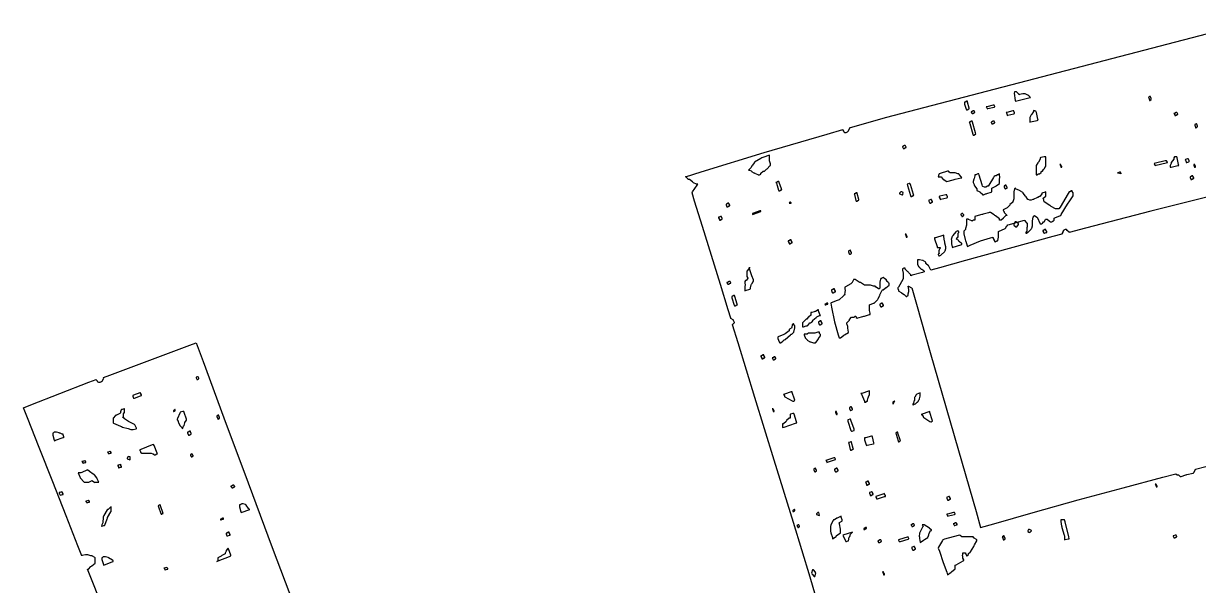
# Model space of a CAD drawing. Extents: x 54 to 303, y 49 to 296.
# Drawn here: x 54.36 to 98.32, y 266.26 to 287.29 of the extents above; entities that cross this region are included whole.
import ezdxf

# ---------------------------------------------------------------- set-up
doc = ezdxf.new("R2010")
doc.units = 0
doc.header["$MEASUREMENT"] = 0

msp = doc.modelspace()

# ---------------------------------------------------------------- linework, layer by layer
at = {"color": 7}
for points in [[(83.9971, 265.888), (83.789, 266.571), (83.1631, 268.611), (82.4438, 270.951), (81.7245, 273.291), (81.099, 275.334), (80.8923, 276.013), (80.8923, 276.023), (80.917, 276.049), (80.9265, 276.049), (80.9265, 276.058), (80.953, 276.085), (80.9625, 276.085), (80.9625, 276.102), (80.935, 276.146), (80.9265, 276.155), (80.9265, 276.189), (80.917, 276.199), (80.8302, 276.253), (80.8221, 276.261), (80.7268, 276.576), (80.4362, 277.52), (80.0985, 278.606), (79.7595, 279.694), (79.4703, 280.638), (79.375, 280.952), (79.3916, 280.988), (79.5595, 281.236), (79.5874, 281.27), (79.5433, 281.27), (79.4272, 281.324), (79.411, 281.34), (79.393, 281.358), (79.273, 281.446), (79.2346, 281.446), (79.2247, 281.456), (79.1365, 281.544), (79.1284, 281.553), (79.7183, 281.739), (82.073, 282.461), (84.4282, 283.15), (85.0194, 283.317), (85.0194, 283.299), (85.0456, 283.254), (85.0554, 283.245), (85.0554, 283.236), (85.0896, 283.21), (85.0896, 283.21), (85.1256, 283.21), (85.1422, 283.21), (85.1863, 283.236), (85.1958, 283.245), (85.2124, 283.254), (85.2745, 283.37), (85.266, 283.387), (86.6151, 283.767), (100.101, 287.285)], [(98.9803, 280.873), (96.5369, 280.26), (94.0939, 279.63), (93.4861, 279.47), (93.4766, 279.48), (93.424, 279.532), (93.4159, 279.54), (93.406, 279.54), (93.3799, 279.576), (93.3799, 279.576), (93.3457, 279.576), (93.3277, 279.576), (93.2822, 279.55), (93.2737, 279.54), (93.2642, 279.54), (93.2395, 279.506), (93.2395, 279.506), (93.2395, 279.48), (93.2035, 279.421), (93.2035, 279.4), (92.8716, 279.312), (91.8767, 279.042), (90.7383, 278.73), (89.607, 278.419), (88.6273, 278.149), (88.3006, 278.059), (88.3006, 278.059), (88.2385, 278.183), (88.2304, 278.201), (88.2206, 278.219), (88.1242, 278.311), (88.1242, 278.342), (88.1144, 278.351), (88.0262, 278.404), (88.0181, 278.412), (88.0001, 278.422), (87.8801, 278.448), (87.8417, 278.448), (87.8057, 278.448), (87.8057, 278.413), (87.8057, 278.334), (87.8057, 278.306), (87.8057, 278.271), (87.8597, 278.175), (87.8777, 278.165), (87.8858, 278.157), (87.938, 278.105), (87.9479, 278.095), (87.974, 278.095), (88.0442, 278.043), (88.054, 278.025), (88.054, 277.989), (88.0001, 277.972), (87.6032, 277.866), (87.5591, 277.848), (87.5591, 277.884), (87.4709, 277.972), (87.4529, 277.989), (87.4353, 278.007), (87.3485, 278.099), (87.3485, 278.129), (87.3125, 278.129), (87.2945, 278.129), (87.2504, 278.105), (87.2423, 278.095), (87.2423, 278.051), (87.267, 277.946), (87.2765, 277.919), (87.2765, 277.875), (87.2765, 277.775), (87.2765, 277.742), (87.2589, 277.708), (87.092, 277.425), (87.0659, 277.39), (87.0659, 277.373), (87.0906, 277.329), (87.1001, 277.319), (87.1001, 277.283), (87.1086, 277.275), (87.1968, 277.223), (87.2063, 277.213), (87.2148, 277.205), (87.303, 277.152), (87.3125, 277.143), (87.3206, 277.134), (87.3732, 277.081), (87.3827, 277.071), (87.3993, 277.071), (87.4529, 277.125), (87.4529, 277.143), (87.4529, 277.177), (87.4614, 277.177), (87.4889, 277.257), (87.4889, 277.283), (87.4889, 277.327), (87.4614, 277.452), (87.4529, 277.46), (87.4709, 277.452), (87.5852, 277.399), (87.5951, 277.39), (87.7658, 276.787), (88.284, 274.978), (88.882, 272.91), (89.4789, 270.841), (89.9982, 269.032), (90.1707, 268.428), (90.6611, 268.57), (92.1343, 268.992), (93.8209, 269.462), (95.5075, 269.918), (96.9807, 270.31), (97.4729, 270.44), (97.4729, 270.432), (97.5251, 270.404), (97.5431, 270.404), (97.5692, 270.404), (97.6394, 270.343), (97.6492, 270.334), (97.6753, 270.343), (97.8422, 270.396), (97.8599, 270.404), (97.8863, 270.414), (98.1149, 270.466), (98.1424, 270.474), (98.1509, 270.492), (98.2031, 270.599), (98.2126, 270.617), (98.5919, 270.714)], [(57.6612, 264.601), (56.986, 266.309), (56.7612, 266.876), (56.7958, 266.876), (56.8854, 266.966), (56.9034, 266.983), (56.92, 267.001), (57.0438, 267.093), (57.0438, 267.123), (57.0438, 267.123), (57.0438, 267.203), (57.0438, 267.229), (57.0438, 267.265), (57.0438, 267.299), (57.0343, 267.309), (56.9461, 267.361), (56.9376, 267.37), (56.884, 267.37), (56.7655, 267.406), (56.727, 267.406), (56.6829, 267.406), (56.5506, 267.379), (56.5506, 267.37), (56.4018, 267.743), (55.9608, 268.861), (55.4563, 270.14), (54.9522, 271.42), (54.5112, 272.537), (54.3638, 272.91), (54.6365, 273.015), (55.7209, 273.439), (56.8053, 273.862), (57.0798, 273.968), (57.0798, 273.95), (57.114, 273.91), (57.114, 273.896), (57.114, 273.888), (57.168, 273.862), (57.186, 273.862), (57.2202, 273.862), (57.2368, 273.862), (57.2766, 273.896), (57.2904, 273.896), (57.3084, 273.906), (57.3705, 274.022), (57.3624, 274.038), (57.5924, 274.128), (58.2884, 274.391), (59.0903, 274.691), (59.8911, 274.992), (60.5868, 275.255), (60.8182, 275.343), (61.0789, 274.639), (61.8613, 272.526), (62.7627, 270.105), (63.6707, 267.684), (64.4673, 265.57)]]:
    msp.add_lwpolyline(points, dxfattribs=at)
for points in [[(91.4756, 284.375), (91.5278, 284.393), (91.9773, 284.507), (92.039, 284.515), (92.0295, 284.515), (92.0048, 284.543), (92.0048, 284.551), (91.9949, 284.551), (91.9688, 284.577), (91.9688, 284.585), (91.9593, 284.595), (91.8337, 284.656), (91.7924, 284.656), (91.7483, 284.656), (91.6245, 284.631), (91.616, 284.621), (91.6065, 284.631), (91.5183, 284.719), (91.5099, 284.728), (91.4756, 284.728), (91.4396, 284.728), (91.4301, 284.684), (91.4658, 284.401), (91.4756, 284.375)], [(96.4847, 284.409), (96.5013, 284.409), (96.5454, 284.437), (96.5549, 284.445), (96.5549, 284.473), (96.5288, 284.543), (96.5207, 284.551), (96.5027, 284.551), (96.4572, 284.525), (96.4487, 284.515), (96.4572, 284.507), (96.4847, 284.434), (96.4847, 284.409)], [(89.6415, 284.056), (89.6676, 284.056), (89.7255, 284.092), (89.746, 284.092), (89.7364, 284.12), (89.6842, 284.348), (89.6758, 284.375), (89.6482, 284.375), (89.589, 284.339), (89.5696, 284.339), (89.5696, 284.269), (89.6317, 284.084), (89.6415, 284.056)], [(89.8521, 283.916), (89.8783, 283.916), (89.9375, 283.95), (89.9583, 283.95), (89.9583, 283.968), (89.9308, 284.014), (89.9223, 284.022), (89.8962, 284.022), (89.837, 283.986), (89.8179, 283.986), (89.8179, 283.97), (89.8426, 283.925), (89.8521, 283.916)], [(90.4173, 284.092), (90.4434, 284.102), (90.672, 284.154), (90.6999, 284.163), (90.6999, 284.181), (90.672, 284.225), (90.6639, 284.233), (90.6364, 284.225), (90.4074, 284.172), (90.3813, 284.163), (90.3898, 284.154), (90.4173, 284.109), (90.4173, 284.092)], [(91.1571, 283.846), (91.1835, 283.855), (91.4121, 283.907), (91.4396, 283.916), (91.4396, 283.943), (91.4054, 284.003), (91.4054, 284.022), (91.3776, 284.014), (91.149, 283.96), (91.1229, 283.95), (91.131, 283.942), (91.1571, 283.87), (91.1571, 283.846)], [(92.1452, 284.022), (92.1452, 283.988), (92.0831, 283.898), (92.075, 283.88), (92.057, 283.863), (92.0048, 283.771), (92.0048, 283.74), (92.0048, 283.705), (92.0048, 283.625), (92.0048, 283.597), (92.039, 283.607), (92.286, 283.661), (92.3216, 283.669), (92.3121, 283.705), (92.2595, 283.952), (92.2514, 283.986), (92.2334, 284.004), (92.1537, 284.032), (92.1452, 284.022)], [(89.8881, 283.104), (89.9142, 283.104), (89.9735, 283.14), (89.9943, 283.14), (89.9763, 283.194), (89.8687, 283.589), (89.8521, 283.633), (89.8246, 283.633), (89.7654, 283.597), (89.746, 283.597), (89.764, 283.545), (89.8783, 283.148), (89.8881, 283.104)], [(90.5937, 283.527), (90.6198, 283.527), (90.6791, 283.563), (90.6999, 283.563), (90.6999, 283.581), (90.672, 283.625), (90.6639, 283.633), (90.6364, 283.633), (90.5771, 283.597), (90.5577, 283.597), (90.5577, 283.581), (90.5838, 283.537), (90.5937, 283.527)], [(97.4369, 283.846), (97.463, 283.846), (97.5222, 283.88), (97.5431, 283.88), (97.5431, 283.898), (97.5155, 283.942), (97.5071, 283.95), (97.481, 283.95), (97.4217, 283.916), (97.4026, 283.916), (97.4108, 283.907), (97.4369, 283.862), (97.4369, 283.846)], [(98.2126, 283.387), (98.2306, 283.387), (98.2747, 283.413), (98.2846, 283.421), (98.2846, 283.449), (98.2567, 283.519), (98.2486, 283.527), (98.2306, 283.527), (98.1865, 283.502), (98.1784, 283.493), (98.1865, 283.484), (98.2126, 283.411), (98.2126, 283.387)], [(87.2765, 282.611), (87.303, 282.611), (87.3622, 282.645), (87.3827, 282.645), (87.3827, 282.663), (87.3566, 282.707), (87.3485, 282.715), (87.3206, 282.715), (87.2613, 282.681), (87.2423, 282.681), (87.2423, 282.665), (87.267, 282.621), (87.2765, 282.611)], [(81.5979, 281.763), (81.5979, 281.747), (81.686, 281.703), (81.704, 281.693), (81.7122, 281.685), (81.8349, 281.632), (81.8444, 281.623), (81.8804, 281.623), (81.8967, 281.623), (81.9408, 281.649), (81.9506, 281.657), (81.9506, 281.685), (82.0289, 281.763), (82.0568, 281.763), (82.0829, 281.763), (82.1517, 281.825), (82.1612, 281.833), (82.1792, 281.843), (82.2854, 281.959), (82.3034, 281.976), (82.3034, 282.029), (82.2674, 282.148), (82.2674, 282.186), (82.2674, 282.23), (82.2674, 282.363), (82.2674, 282.363), (82.2674, 282.363), (82.0194, 282.276), (81.9848, 282.258), (81.9492, 282.24), (81.7122, 282.099), (81.704, 282.082), (81.6942, 282.073), (81.6405, 281.985), (81.6321, 281.976), (81.6225, 281.967), (81.5703, 281.879), (81.5619, 281.869), (81.5523, 281.861), (81.4998, 281.809), (81.4917, 281.799), (81.5178, 281.799), (81.588, 281.773), (81.5979, 281.763)], [(92.3918, 282.258), (92.3918, 282.214), (92.3301, 282.099), (92.3216, 282.082), (92.3121, 282.073), (92.2514, 281.976), (92.2514, 281.976), (92.2514, 281.976), (92.2514, 281.843), (92.2514, 281.799), (92.2514, 281.755), (92.2514, 281.656), (92.2514, 281.623), (92.2775, 281.623), (92.3368, 281.657), (92.3576, 281.657), (92.3742, 281.657), (92.4278, 281.711), (92.4278, 281.729), (92.4278, 281.729), (92.4539, 281.763), (92.4638, 281.763), (92.48, 281.763), (92.5241, 281.825), (92.534, 281.833), (92.5421, 281.843), (92.5946, 281.932), (92.6042, 281.94), (92.6042, 281.984), (92.6042, 282.083), (92.6042, 282.116), (92.6042, 282.16), (92.6042, 282.259), (92.6042, 282.292), (92.5505, 282.292), (92.4183, 282.268), (92.3918, 282.258)], [(97.4369, 282.292), (97.4273, 282.292), (97.4026, 282.258), (97.4026, 282.258), (97.4026, 282.206), (97.2965, 282.086), (97.2965, 282.046), (97.2965, 282.046), (97.2605, 281.967), (97.2605, 281.94), (97.2605, 281.905), (97.2951, 281.915), (97.5431, 281.967), (97.579, 281.976), (97.5692, 282.011), (97.5155, 282.258), (97.5071, 282.292), (97.499, 282.302), (97.4453, 282.302), (97.4369, 282.292)], [(97.8599, 282.082), (97.8863, 282.082), (97.9565, 282.108), (97.966, 282.116), (97.966, 282.144), (97.9399, 282.214), (97.9318, 282.222), (97.904, 282.222), (97.8337, 282.196), (97.8256, 282.186), (97.8337, 282.178), (97.8599, 282.107), (97.8599, 282.082)], [(88.5832, 281.553), (88.5832, 281.553), (88.6615, 281.553), (88.6876, 281.553), (88.6876, 281.553), (88.7663, 281.446), (88.7938, 281.446), (88.8104, 281.438), (88.9, 281.376), (88.9, 281.376), (88.9, 281.376), (89.1466, 281.438), (89.1826, 281.446), (89.2168, 281.456), (89.4472, 281.509), (89.4652, 281.517), (89.4553, 281.535), (89.3671, 281.641), (89.359, 281.657), (89.3149, 281.657), (89.2157, 281.693), (89.1826, 281.693), (89.1466, 281.693), (89.0669, 281.693), (89.0404, 281.693), (89.0309, 281.693), (89.0062, 281.721), (89.0062, 281.729), (88.9963, 281.729), (88.9702, 281.755), (88.9702, 281.763), (88.9346, 281.755), (88.652, 281.667), (88.6174, 281.657), (88.6079, 281.641), (88.5832, 281.553), (88.5832, 281.553)], [(93.1693, 281.905), (93.2035, 281.905), (93.2035, 281.932), (93.1693, 281.991), (93.1693, 282.01), (93.1333, 282.01), (93.1415, 282.002), (93.1693, 281.93), (93.1693, 281.905)], [(96.6971, 281.976), (96.7412, 281.985), (97.1102, 282.073), (97.1543, 282.082), (97.1543, 282.099), (97.1282, 282.144), (97.1201, 282.152), (97.076, 282.144), (96.7052, 282.055), (96.6611, 282.046), (96.6611, 282.046), (96.6872, 281.985), (96.6971, 281.976)], [(98.1784, 281.905), (98.2126, 281.905), (98.2126, 281.932), (98.1865, 282.002), (98.1784, 282.01), (98.1424, 282.01), (98.1424, 281.984), (98.1685, 281.915), (98.1784, 281.905)], [(82.6202, 281.023), (82.6463, 281.023), (82.7056, 281.058), (82.7264, 281.058), (82.7169, 281.094), (82.6287, 281.342), (82.6202, 281.376), (82.5927, 281.376), (82.5334, 281.34), (82.514, 281.34), (82.532, 281.306), (82.6107, 281.05), (82.6202, 281.023)], [(90.0285, 281.058), (90.0285, 281.041), (90.1167, 280.997), (90.1347, 280.988), (90.1513, 280.979), (90.2409, 280.906), (90.2409, 280.881), (90.2751, 280.881), (90.3538, 280.917), (90.3813, 280.917), (90.3979, 280.927), (90.5662, 280.979), (90.5937, 280.988), (90.5937, 280.988), (90.5937, 281.094), (90.5937, 281.128), (90.5937, 281.128), (90.7161, 281.191), (90.7341, 281.2), (90.7507, 281.209), (90.8763, 281.304), (90.8763, 281.304), (90.8763, 281.304), (90.8763, 281.437), (90.8763, 281.481), (90.8844, 281.509), (90.8773, 281.657), (90.8763, 281.657), (90.8763, 281.657), (90.8223, 281.623), (90.8043, 281.623), (90.8043, 281.623), (90.7507, 281.587), (90.7341, 281.587), (90.7161, 281.587), (90.672, 281.562), (90.6639, 281.553), (90.6459, 281.518), (90.478, 281.236), (90.4515, 281.2), (90.4254, 281.2), (90.3661, 281.164), (90.3471, 281.164), (90.3192, 281.164), (90.249, 281.191), (90.2409, 281.2), (90.231, 281.244), (90.1167, 281.613), (90.0987, 281.657), (90.0631, 281.657), (89.9844, 281.623), (89.9583, 281.623), (89.9583, 281.588), (89.9308, 281.491), (89.9223, 281.481), (89.9128, 281.464), (89.8881, 281.376), (89.8881, 281.376), (89.8881, 281.342), (89.9223, 281.262), (89.9223, 281.234), (89.9403, 281.208), (90.0285, 281.097), (90.0285, 281.058)], [(95.4264, 281.657), (95.4264, 281.675), (95.3989, 281.721), (95.3904, 281.729), (95.3643, 281.729), (95.305, 281.693), (95.286, 281.693), (95.3202, 281.693), (95.4084, 281.667), (95.4264, 281.657)], [(98.0362, 281.446), (98.0627, 281.446), (98.122, 281.481), (98.1424, 281.481), (98.1424, 281.509), (98.1082, 281.568), (98.1082, 281.587), (98.0803, 281.587), (98.0211, 281.553), (98.002, 281.553), (98.002, 281.526), (98.0267, 281.456), (98.0362, 281.446)], [(85.5126, 280.635), (85.5391, 280.635), (85.5984, 280.671), (85.6188, 280.671), (85.6093, 280.697), (85.5567, 280.925), (85.5486, 280.952), (85.5211, 280.952), (85.4618, 280.917), (85.4424, 280.917), (85.4509, 280.891), (85.5031, 280.662), (85.5126, 280.635)], [(87.2063, 280.988), (87.1883, 280.988), (87.1361, 280.935), (87.1361, 280.917), (87.1361, 280.909), (87.2324, 280.873), (87.2423, 280.881), (87.2561, 280.89), (87.2765, 280.961), (87.2172, 280.993), (87.2063, 280.988)], [(87.5591, 280.811), (87.5852, 280.811), (87.6445, 280.847), (87.6653, 280.847), (87.6558, 280.891), (87.5411, 281.26), (87.5249, 281.304), (87.497, 281.304), (87.4377, 281.27), (87.4187, 281.27), (87.4353, 281.226), (87.5496, 280.855), (87.5591, 280.811)], [(88.6534, 280.705), (88.6795, 280.715), (88.9081, 280.767), (88.936, 280.775), (88.936, 280.803), (88.9, 280.862), (88.9, 280.881), (88.8725, 280.873), (88.6435, 280.821), (88.6174, 280.811), (88.6174, 280.785), (88.6534, 280.726), (88.6534, 280.705)], [(90.6279, 279.294), (90.6279, 279.268), (90.6639, 279.208), (90.6639, 279.188), (90.6639, 279.188), (90.6999, 279.135), (90.6999, 279.117), (90.7161, 279.117), (90.7602, 279.145), (90.7701, 279.153), (90.8043, 279.153), (90.8128, 279.163), (90.8403, 279.289), (90.8403, 279.33), (90.8403, 279.374), (90.8403, 279.473), (90.8403, 279.506), (90.8664, 279.516), (91.0594, 279.604), (91.0869, 279.612), (91.0953, 279.622), (91.1475, 279.709), (91.1571, 279.717), (91.1655, 279.717), (91.1931, 279.753), (91.1931, 279.753), (91.2537, 279.771), (91.7663, 279.913), (91.8284, 279.929), (91.8284, 279.903), (91.8891, 279.833), (91.8986, 279.823), (91.9067, 279.815), (91.9067, 279.665), (91.8986, 279.647), (91.8986, 279.647), (91.8986, 279.542), (91.8986, 279.506), (91.8891, 279.506), (91.8626, 279.47), (91.8626, 279.47), (91.8626, 279.436), (91.8806, 279.436), (91.9247, 279.462), (91.9346, 279.47), (91.9427, 279.48), (92.057, 279.594), (92.075, 279.612), (92.0831, 279.622), (92.111, 279.717), (92.111, 279.717), (92.111, 279.717), (92.111, 279.824), (92.111, 279.859), (92.111, 279.903), (92.1357, 280.035), (92.1452, 280.035), (92.1452, 280.07), (92.1452, 280.079), (92.1812, 280.106), (92.1812, 280.106), (92.1893, 280.097), (92.2775, 280.045), (92.2874, 280.035), (92.2955, 280.009), (92.3823, 279.815), (92.3918, 279.789), (92.4278, 279.789), (92.4444, 279.789), (92.4885, 279.815), (92.498, 279.823), (92.498, 279.833), (92.5241, 279.859), (92.534, 279.859), (92.5421, 279.868), (92.5946, 279.957), (92.6042, 279.965), (92.6401, 279.965), (92.6744, 279.965), (92.6744, 279.947), (92.735, 279.903), (92.7446, 279.893), (92.7806, 279.859), (92.8165, 279.859), (92.8328, 279.859), (92.8769, 279.885), (92.8867, 279.893), (92.8867, 279.903), (92.921, 279.929), (92.921, 279.929), (92.921, 279.929), (92.921, 279.965), (92.921, 279.965), (92.921, 279.999), (92.9474, 280.009), (93.1513, 280.097), (93.1693, 280.106), (93.1855, 280.142), (93.424, 280.52), (93.4501, 280.565), (93.4766, 280.609), (93.6265, 280.84), (93.6265, 280.917), (93.6265, 280.945), (93.5923, 281.004), (93.5923, 281.023), (93.5648, 281.023), (93.5055, 280.988), (93.4861, 280.988), (93.4501, 280.927), (93.1415, 280.414), (93.0974, 280.352), (93.0631, 280.352), (93.0271, 280.352), (92.9651, 280.352), (92.8067, 280.442), (92.7806, 280.458), (92.753, 280.476), (92.5421, 280.618), (92.534, 280.635), (92.534, 280.671), (92.534, 280.688), (92.5064, 280.732), (92.498, 280.741), (92.5146, 280.75), (92.6042, 280.823), (92.6042, 280.847), (92.6042, 280.883), (92.6042, 280.961), (92.6042, 280.988), (92.5862, 280.979), (92.4638, 280.934), (92.4638, 280.917), (92.4539, 280.909), (92.4003, 280.821), (92.3918, 280.811), (92.3657, 280.811), (92.3064, 280.775), (92.2874, 280.775), (92.2775, 280.767), (92.1537, 280.715), (92.1452, 280.705), (92.1177, 280.705), (92.0584, 280.671), (92.039, 280.671), (92.0129, 280.671), (91.9427, 280.697), (91.9346, 280.705), (91.9346, 280.705), (91.8711, 280.803), (91.8626, 280.811), (91.8531, 280.829), (91.7663, 280.935), (91.7582, 280.952), (91.7483, 280.961), (91.6601, 281.015), (91.652, 281.023), (91.6245, 281.041), (91.4756, 281.094), (91.4756, 281.094), (91.4756, 281.128), (91.4658, 281.128), (91.4396, 281.094), (91.4396, 281.094), (91.4396, 281.094), (91.4054, 280.988), (91.4054, 280.952), (91.4054, 280.907), (91.4054, 280.808), (91.4054, 280.775), (91.4054, 280.731), (91.3776, 280.617), (91.3694, 280.599), (91.3599, 280.583), (91.2633, 280.516), (91.2633, 280.494), (91.2633, 280.494), (91.1751, 280.398), (91.1571, 280.388), (91.1394, 280.38), (91.0167, 280.318), (91.0167, 280.318), (91.0167, 280.3), (91.0428, 280.256), (91.0526, 280.246), (91.0526, 280.212), (91.0608, 280.203), (91.1475, 280.115), (91.1571, 280.106), (91.1229, 280.106), (91.113, 280.097), (91.0248, 280.009), (91.0167, 279.999), (91.0071, 279.991), (90.9341, 279.929), (90.9105, 279.929), (90.8763, 279.929), (90.8763, 279.973), (90.726, 280.089), (90.6999, 280.106), (90.672, 280.124), (90.533, 280.212), (90.4875, 280.212), (90.46, 280.203), (90.267, 280.151), (90.2409, 280.142), (90.2134, 280.133), (89.9844, 280.079), (89.9583, 280.07), (89.9583, 280.07), (89.9583, 279.965), (89.9583, 279.929), (89.9223, 279.929), (89.9047, 279.929), (89.8606, 279.903), (89.8521, 279.893), (89.8342, 279.903), (89.7199, 279.957), (89.7117, 279.965), (89.6758, 279.965), (89.6415, 279.965), (89.6415, 279.921), (89.6415, 279.822), (89.6415, 279.789), (89.6415, 279.736), (89.6056, 279.616), (89.6056, 279.576), (89.596, 279.568), (89.5435, 279.516), (89.5354, 279.506), (89.5354, 279.418), (89.5876, 279.198), (89.6056, 279.153), (89.6137, 279.137), (89.6662, 278.969), (89.6758, 278.941), (89.7724, 278.995), (90.1651, 279.158), (90.5397, 279.268), (90.6279, 279.294)], [(91.0869, 281.094), (91.1035, 281.094), (91.1475, 281.12), (91.1571, 281.128), (91.1571, 281.156), (91.1229, 281.215), (91.1229, 281.234), (91.1049, 281.234), (91.0608, 281.209), (91.0526, 281.2), (91.0526, 281.173), (91.0773, 281.112), (91.0869, 281.094)], [(80.6799, 280.422), (80.706, 280.422), (80.7653, 280.458), (80.7861, 280.458), (80.7861, 280.486), (80.7501, 280.545), (80.7501, 280.565), (80.724, 280.565), (80.6648, 280.529), (80.6457, 280.529), (80.6457, 280.502), (80.6704, 280.432), (80.6799, 280.422)], [(83.0792, 280.565), (83.0792, 280.574), (83.0432, 280.599), (83.0432, 280.599), (83.0337, 280.599), (83.009, 280.565), (83.009, 280.565), (83.0118, 280.557), (83.0792, 280.563), (83.0792, 280.565)], [(88.2646, 280.565), (88.2908, 280.565), (88.35, 280.599), (88.3708, 280.599), (88.3708, 280.627), (88.3348, 280.686), (88.3348, 280.705), (88.3087, 280.705), (88.2495, 280.671), (88.2304, 280.671), (88.2304, 280.644), (88.2551, 280.583), (88.2646, 280.565)], [(80.3973, 279.929), (80.4238, 279.929), (80.4831, 279.965), (80.5035, 279.965), (80.5035, 279.991), (80.4693, 280.051), (80.4693, 280.07), (80.4414, 280.07), (80.3822, 280.035), (80.3631, 280.035), (80.3631, 280.009), (80.3973, 279.95), (80.3973, 279.929)], [(81.6321, 280.142), (81.6666, 280.151), (81.9146, 280.238), (81.9506, 280.246), (81.9506, 280.282), (81.9146, 280.274), (81.6666, 280.186), (81.6321, 280.176), (81.6321, 280.176), (81.6321, 280.142), (81.6321, 280.142)], [(89.4652, 280.07), (89.4814, 280.07), (89.5255, 280.097), (89.5354, 280.106), (89.5354, 280.124), (89.5078, 280.168), (89.4994, 280.176), (89.4814, 280.176), (89.4373, 280.151), (89.4292, 280.142), (89.4292, 280.124), (89.4652, 280.084), (89.4652, 280.07)], [(91.4756, 279.859), (91.4576, 279.859), (91.4054, 279.78), (91.4054, 279.753), (91.4054, 279.736), (91.4837, 279.683), (91.5099, 279.683), (91.5278, 279.683), (91.5818, 279.762), (91.5818, 279.789), (91.5818, 279.806), (91.4908, 279.867), (91.4756, 279.859)], [(92.534, 279.436), (92.5601, 279.436), (92.6193, 279.47), (92.6401, 279.47), (92.6401, 279.498), (92.6042, 279.557), (92.6042, 279.576), (92.5766, 279.576), (92.5174, 279.54), (92.498, 279.54), (92.498, 279.514), (92.534, 279.456), (92.534, 279.436)], [(83.009, 279.047), (83.0351, 279.047), (83.0943, 279.083), (83.1152, 279.083), (83.1152, 279.109), (83.0792, 279.169), (83.0792, 279.188), (83.0516, 279.188), (82.9924, 279.153), (82.973, 279.153), (82.973, 279.127), (83.009, 279.068), (83.009, 279.047)], [(87.3827, 279.294), (87.4187, 279.294), (87.4187, 279.321), (87.3827, 279.381), (87.3827, 279.4), (87.3485, 279.4), (87.3566, 279.392), (87.3827, 279.319), (87.3827, 279.294)], [(88.6174, 278.801), (88.6079, 278.792), (88.6079, 278.704), (88.6174, 278.694), (88.6174, 278.686), (88.5913, 278.658), (88.5832, 278.658), (88.5832, 278.642), (88.6079, 278.598), (88.6174, 278.588), (88.634, 278.588), (88.6781, 278.616), (88.6876, 278.624), (88.6961, 278.634), (88.8118, 278.748), (88.8298, 278.765), (88.8379, 278.783), (88.864, 278.871), (88.864, 278.871), (88.864, 278.933), (88.8298, 279.072), (88.8298, 279.117), (88.8199, 279.145), (88.7938, 279.31), (88.7938, 279.364), (88.7582, 279.356), (88.4756, 279.269), (88.441, 279.26), (88.4495, 279.225), (88.5377, 278.942), (88.5472, 278.907), (88.5733, 278.907), (88.6326, 278.907), (88.6534, 278.907), (88.6534, 278.871), (88.6435, 278.863), (88.6174, 278.817), (88.6174, 278.801)], [(89.2528, 279.506), (89.2433, 279.49), (89.1286, 279.348), (89.1124, 279.33), (89.1025, 279.321), (89.0669, 279.206), (89.0764, 279.188), (89.0764, 279.162), (89.0764, 279.104), (89.0764, 279.083), (89.0764, 279.039), (89.1025, 278.924), (89.1124, 278.907), (89.1466, 278.916), (89.4292, 279.003), (89.4652, 279.011), (89.4652, 279.047), (89.4652, 279.057), (89.4373, 279.083), (89.4292, 279.083), (89.4292, 279.083), (89.3932, 279.109), (89.3932, 279.117), (89.3837, 279.117), (89.359, 279.145), (89.359, 279.153), (89.3491, 279.163), (89.2609, 279.215), (89.2528, 279.224), (89.2609, 279.233), (89.3135, 279.286), (89.323, 279.294), (89.323, 279.294), (89.323, 279.401), (89.323, 279.436), (89.323, 279.446), (89.3491, 279.47), (89.359, 279.47), (89.359, 279.488), (89.3315, 279.532), (89.323, 279.54), (89.3135, 279.532), (89.2528, 279.506), (89.2528, 279.506)], [(85.266, 278.658), (85.2826, 278.658), (85.3267, 278.686), (85.3362, 278.694), (85.3362, 278.722), (85.302, 278.781), (85.302, 278.801), (85.284, 278.801), (85.2399, 278.775), (85.2318, 278.765), (85.2318, 278.739), (85.2565, 278.668), (85.266, 278.658)], [(81.4215, 278.025), (81.4215, 278.007), (81.4215, 277.967), (81.4215, 277.953), (81.4215, 277.927), (81.4215, 277.869), (81.4215, 277.848), (81.4215, 277.822), (81.4557, 277.763), (81.4557, 277.742), (81.4462, 277.734), (81.4007, 277.672), (81.3855, 277.672), (81.376, 277.672), (81.3513, 277.636), (81.3513, 277.636), (81.3513, 277.592), (81.3594, 277.478), (81.3513, 277.46), (81.3513, 277.416), (81.3513, 277.316), (81.3513, 277.283), (81.3675, 277.293), (81.5344, 277.345), (81.5619, 277.354), (81.5619, 277.398), (81.588, 277.513), (81.5979, 277.53), (81.606, 277.54), (81.6585, 277.628), (81.6681, 277.636), (81.6681, 277.698), (81.606, 277.848), (81.5979, 277.883), (81.588, 277.919), (81.5277, 278.105), (81.5277, 278.165), (81.5178, 278.149), (81.4296, 278.034), (81.4215, 278.025)], [(80.7159, 277.53), (80.742, 277.53), (80.8013, 277.566), (80.8221, 277.566), (80.8221, 277.584), (80.7942, 277.628), (80.7861, 277.636), (80.7586, 277.636), (80.6993, 277.6), (80.6799, 277.6), (80.6799, 277.584), (80.7159, 277.53), (80.7159, 277.53)], [(84.879, 275.519), (84.9231, 275.519), (85.0374, 275.609), (85.0554, 275.626), (85.0717, 275.635), (85.2219, 275.723), (85.2318, 275.732), (85.2318, 275.732), (85.2039, 275.882), (85.1958, 275.908), (85.1958, 275.952), (85.1598, 276.051), (85.1598, 276.085), (85.1598, 276.085), (85.2565, 276.173), (85.266, 276.189), (85.266, 276.217), (85.3447, 276.295), (85.3722, 276.295), (85.4082, 276.295), (85.4244, 276.295), (85.4685, 276.323), (85.4784, 276.331), (85.4865, 276.331), (85.5126, 276.305), (85.5126, 276.295), (85.5126, 276.287), (85.5486, 276.261), (85.5486, 276.261), (85.5747, 276.271), (85.7677, 276.323), (85.7952, 276.331), (85.8213, 276.341), (86.0157, 276.393), (86.0418, 276.401), (86.0418, 276.445), (86.0157, 276.552), (86.0076, 276.578), (86.0076, 276.622), (86.0076, 276.721), (86.0076, 276.754), (86.0157, 276.764), (86.166, 276.816), (86.184, 276.824), (86.2005, 276.834), (86.3148, 276.949), (86.3244, 276.967), (86.3328, 276.984), (86.385, 277.099), (86.3946, 277.107), (86.403, 277.134), (86.4912, 277.311), (86.5008, 277.319), (86.5269, 277.319), (86.5974, 277.381), (86.6069, 277.39), (86.6235, 277.399), (86.7473, 277.498), (86.7473, 277.53), (86.7473, 277.566), (86.7378, 277.566), (86.7131, 277.592), (86.7131, 277.6), (86.7131, 277.61), (86.6856, 277.636), (86.6771, 277.636), (86.6429, 277.672), (86.6429, 277.698), (86.5449, 277.76), (86.5367, 277.777), (86.5188, 277.777), (86.4747, 277.752), (86.4665, 277.742), (86.4306, 277.742), (86.421, 277.726), (86.3946, 277.606), (86.3946, 277.566), (86.3946, 277.531), (86.3946, 277.452), (86.3946, 277.424), (86.3946, 277.39), (86.3946, 277.381), (86.3685, 277.354), (86.3604, 277.354), (86.3505, 277.363), (86.2623, 277.416), (86.2542, 277.424), (86.2446, 277.424), (86.2182, 277.452), (86.2182, 277.46), (86.1646, 277.46), (86.046, 277.496), (86.0076, 277.496), (85.9635, 277.496), (85.8312, 277.496), (85.8312, 277.496), (85.8312, 277.496), (85.6809, 277.592), (85.6548, 277.6), (85.6273, 277.61), (85.4784, 277.706), (85.4784, 277.706), (85.4424, 277.706), (85.4082, 277.706), (85.4163, 277.69), (85.3556, 277.566), (85.3362, 277.566), (85.3101, 277.549), (85.1158, 277.434), (85.0896, 277.424), (85.0896, 277.38), (85.0981, 277.265), (85.0896, 277.247), (85.0896, 277.221), (85.0801, 277.152), (85.0896, 277.143), (85.0896, 277.134), (85.0554, 277.107), (85.0554, 277.107), (85.0456, 277.099), (84.8776, 276.949), (84.8431, 276.931), (84.8071, 276.922), (84.5771, 276.834), (84.5605, 276.824), (84.5866, 276.675), (84.7051, 276.12), (84.8431, 275.635), (84.879, 275.519)], [(80.9625, 276.718), (80.9886, 276.718), (81.0479, 276.754), (81.0687, 276.754), (81.0588, 276.79), (80.9706, 277.072), (80.9625, 277.107), (80.935, 277.107), (80.8757, 277.071), (80.8563, 277.071), (80.8648, 277.027), (80.953, 276.746), (80.9625, 276.718)], [(84.6307, 277.213), (84.6571, 277.213), (84.7164, 277.247), (84.7369, 277.247), (84.7369, 277.275), (84.7027, 277.334), (84.7027, 277.354), (84.6748, 277.354), (84.6155, 277.319), (84.5965, 277.319), (84.5965, 277.293), (84.6212, 277.223), (84.6307, 277.213)], [(84.1015, 276.578), (84.092, 276.57), (83.9929, 276.508), (83.9611, 276.508), (83.9431, 276.499), (83.851, 276.472), (83.8207, 276.472), (83.8207, 276.445), (83.8207, 276.386), (83.8207, 276.365), (83.8108, 276.357), (83.7487, 276.312), (83.7487, 276.295), (83.7226, 276.295), (83.6634, 276.225), (83.6443, 276.225), (83.6344, 276.217), (83.5187, 276.102), (83.5021, 276.085), (83.5021, 276.05), (83.5021, 275.97), (83.5021, 275.942), (83.5462, 275.942), (83.6454, 275.978), (83.6785, 275.978), (83.7046, 275.988), (83.7861, 276.083), (83.7847, 276.085), (83.8013, 276.085), (83.8454, 276.111), (83.8549, 276.119), (83.8634, 276.119), (83.8909, 276.155), (83.8909, 276.155), (83.8909, 276.19), (84.0133, 276.287), (84.0313, 276.295), (84.0479, 276.305), (84.1417, 276.365), (84.1735, 276.365), (84.1555, 276.401), (84.1015, 276.534), (84.1015, 276.578)], [(84.3499, 276.754), (84.376, 276.754), (84.4338, 276.79), (84.4543, 276.79), (84.4543, 276.824), (84.4282, 276.824), (84.3689, 276.79), (84.3499, 276.79), (84.3442, 276.786), (84.3485, 276.754), (84.3499, 276.754)], [(86.4306, 276.684), (86.4567, 276.684), (86.5159, 276.718), (86.5367, 276.718), (86.5367, 276.746), (86.5008, 276.805), (86.5008, 276.824), (86.4732, 276.824), (86.414, 276.79), (86.3946, 276.79), (86.3946, 276.764), (86.421, 276.693), (86.4306, 276.684)], [(82.6562, 275.343), (82.6823, 275.343), (82.7416, 275.379), (82.7624, 275.379), (82.7624, 275.389), (82.7871, 275.413), (82.7966, 275.413), (82.7966, 275.423), (82.8227, 275.449), (82.8326, 275.449), (82.8587, 275.467), (83.0516, 275.634), (83.0792, 275.66), (83.1053, 275.66), (83.1854, 275.74), (83.1854, 275.766), (83.1935, 275.784), (83.2196, 275.904), (83.2196, 275.942), (83.2196, 275.97), (83.1854, 276.029), (83.1854, 276.049), (83.1674, 276.049), (83.1233, 276.023), (83.1152, 276.013), (83.1152, 276.013), (83.1053, 275.926), (83.1152, 275.908), (83.1053, 275.9), (83.0171, 275.846), (83.009, 275.836), (83.009, 275.792), (82.8587, 275.678), (82.8326, 275.66), (82.8051, 275.652), (82.5941, 275.565), (82.586, 275.555), (82.586, 275.503), (82.6382, 275.379), (82.6562, 275.343)], [(84.1375, 276.013), (84.1636, 276.013), (84.2229, 276.049), (84.2437, 276.049), (84.2437, 276.076), (84.2077, 276.135), (84.2077, 276.155), (84.1802, 276.155), (84.1209, 276.119), (84.1015, 276.119), (84.1015, 276.093), (84.128, 276.023), (84.1375, 276.013)], [(83.6083, 275.555), (83.6083, 275.529), (83.669, 275.459), (83.6785, 275.449), (83.6785, 275.433), (83.7667, 275.389), (83.7847, 275.379), (83.8013, 275.371), (83.9212, 275.343), (83.9611, 275.343), (83.9971, 275.343), (84.0052, 275.353), (84.092, 275.467), (84.1015, 275.483), (84.11, 275.501), (84.1735, 275.595), (84.1735, 275.626), (84.1735, 275.644), (84.1456, 275.688), (84.1375, 275.696), (84.1375, 275.732), (84.0839, 275.732), (83.9639, 275.696), (83.9251, 275.696), (83.881, 275.696), (83.7487, 275.696), (83.7487, 275.696), (83.7311, 275.696), (83.687, 275.67), (83.6785, 275.66), (83.651, 275.66), (83.5918, 275.66), (83.5723, 275.66), (83.5723, 275.634), (83.5988, 275.565), (83.6083, 275.555)], [(81.9848, 274.744), (82.0113, 274.744), (82.0706, 274.778), (82.091, 274.778), (82.091, 274.806), (82.0568, 274.865), (82.0568, 274.884), (82.0289, 274.884), (81.9697, 274.85), (81.9506, 274.85), (81.9506, 274.823), (81.9848, 274.764), (81.9848, 274.744)], [(82.4096, 274.708), (82.4357, 274.708), (82.4936, 274.744), (82.514, 274.744), (82.514, 274.762), (82.4879, 274.806), (82.4798, 274.814), (82.4523, 274.814), (82.393, 274.778), (82.3736, 274.778), (82.3817, 274.77), (82.4096, 274.708), (82.4096, 274.708)], [(60.8542, 273.968), (60.8707, 273.968), (60.9148, 273.994), (60.9244, 274.002), (60.9244, 274.02), (60.8983, 274.064), (60.8902, 274.072), (60.8722, 274.072), (60.8266, 274.048), (60.8182, 274.038), (60.8266, 274.03), (60.8542, 273.984), (60.8542, 273.968)], [(58.4909, 273.262), (58.517, 273.272), (58.7456, 273.359), (58.7735, 273.367), (58.7735, 273.395), (58.7375, 273.454), (58.7375, 273.473), (58.71, 273.465), (58.481, 273.377), (58.4549, 273.367), (58.4549, 273.341), (58.481, 273.272), (58.4909, 273.262)], [(82.8326, 273.333), (82.8492, 273.316), (83.1137, 273.166), (83.1494, 273.156), (83.166, 273.156), (83.21, 273.182), (83.2196, 273.19), (83.21, 273.226), (83.1233, 273.474), (83.1152, 273.509), (83.0873, 273.5), (82.8312, 273.412), (82.7966, 273.403), (82.8051, 273.395), (82.8326, 273.349), (82.8326, 273.333)], [(85.8312, 273.12), (85.8573, 273.12), (85.9166, 273.156), (85.9374, 273.156), (85.9374, 273.192), (85.9621, 273.288), (85.9716, 273.297), (85.9801, 273.315), (86.0076, 273.403), (86.0076, 273.403), (86.0076, 273.439), (86.0076, 273.465), (86.0076, 273.524), (86.0076, 273.543), (85.9801, 273.535), (85.7236, 273.448), (85.689, 273.439), (85.707, 273.412), (85.8213, 273.156), (85.8312, 273.12)], [(87.7715, 273.403), (87.7616, 273.395), (87.7094, 273.306), (87.7013, 273.297), (87.6914, 273.288), (87.6914, 273.2), (87.7013, 273.19), (87.7013, 273.182), (87.6734, 273.156), (87.6653, 273.156), (87.6653, 273.122), (87.6293, 273.042), (87.6293, 273.014), (87.6473, 273.014), (87.6914, 273.042), (87.7013, 273.05), (87.7274, 273.05), (87.7962, 273.112), (87.8057, 273.12), (87.8141, 273.13), (87.8678, 273.218), (87.8777, 273.226), (87.8858, 273.244), (87.9119, 273.337), (87.9119, 273.367), (87.9119, 273.395), (87.9119, 273.454), (87.9119, 273.473), (87.9023, 273.465), (87.788, 273.412), (87.7715, 273.403)], [(86.8895, 273.05), (86.8976, 273.06), (86.9502, 273.148), (86.9597, 273.156), (86.9417, 273.156), (86.8976, 273.13), (86.8895, 273.12), (86.8895, 273.12), (86.8895, 273.068), (86.8895, 273.05)], [(57.7152, 272.344), (57.7314, 272.336), (57.996, 272.222), (58.0319, 272.204), (58.0665, 272.186), (58.2785, 272.132), (58.2785, 272.132), (58.2785, 272.132), (58.3847, 272.098), (58.4207, 272.098), (58.4648, 272.098), (58.5791, 272.124), (58.5971, 272.132), (58.5872, 272.15), (58.5336, 272.266), (58.5251, 272.274), (58.5156, 272.284), (58.3406, 272.372), (58.3145, 272.38), (58.287, 272.39), (58.1381, 272.489), (58.1381, 272.521), (58.1201, 272.521), (58.076, 272.548), (58.0679, 272.557), (58.1021, 272.557), (58.1021, 272.583), (58.1021, 272.642), (58.1021, 272.661), (58.1021, 272.679), (58.1283, 272.725), (58.1381, 272.733), (58.1381, 272.769), (58.1381, 272.848), (58.1381, 272.874), (58.1283, 272.865), (58.0552, 272.838), (58.0319, 272.838), (58.0224, 272.83), (57.996, 272.758), (57.996, 272.733), (57.996, 272.725), (57.9699, 272.697), (57.9617, 272.697), (57.9617, 272.697), (57.8376, 272.637), (57.8196, 272.627), (57.8019, 272.619), (57.7152, 272.519), (57.7152, 272.485), (57.7152, 272.451), (57.7152, 272.344), (57.7152, 272.344)], [(59.9722, 272.767), (59.9888, 272.767), (60.0329, 272.795), (60.0424, 272.803), (60.0424, 272.838), (60.0244, 272.838), (59.9846, 272.803), (59.9722, 272.803), (59.9722, 272.803), (59.9722, 272.777), (59.9722, 272.767)], [(60.2188, 272.733), (60.2093, 272.707), (60.1211, 272.513), (60.1126, 272.485), (60.1126, 272.459), (60.1486, 272.401), (60.1486, 272.38), (60.1567, 272.362), (60.2093, 272.248), (60.2188, 272.238), (60.2273, 272.23), (60.2795, 272.178), (60.289, 272.168), (60.289, 272.16), (60.325, 272.132), (60.325, 272.132), (60.325, 272.132), (60.3511, 272.23), (60.361, 272.238), (60.3691, 272.248), (60.3952, 272.344), (60.3952, 272.344), (60.4037, 272.354), (60.4559, 272.442), (60.4654, 272.451), (60.4559, 272.478), (60.3691, 272.733), (60.361, 272.767), (60.325, 272.767), (60.2273, 272.743), (60.2188, 272.733)], [(61.6299, 272.485), (61.6465, 272.485), (61.6906, 272.513), (61.7001, 272.521), (61.7001, 272.548), (61.6659, 272.608), (61.6659, 272.627), (61.6479, 272.627), (61.6038, 272.601), (61.5957, 272.591), (61.5957, 272.565), (61.6299, 272.506), (61.6299, 272.485)], [(82.4096, 272.767), (82.4438, 272.767), (82.4438, 272.795), (82.4096, 272.854), (82.4096, 272.874), (82.3736, 272.874), (82.3817, 272.865), (82.4096, 272.792), (82.4096, 272.767)], [(83.0432, 272.661), (83.0432, 272.635), (83.0432, 272.577), (83.0432, 272.557), (83.0432, 272.521), (83.0076, 272.521), (82.9109, 272.433), (82.9028, 272.415), (82.8933, 272.398), (82.7938, 272.308), (82.7624, 272.308), (82.7624, 272.308), (82.7624, 272.204), (82.7624, 272.168), (82.8146, 272.186), (83.2376, 272.328), (83.2915, 272.344), (83.2817, 272.38), (83.1935, 272.663), (83.1854, 272.697), (83.1494, 272.697), (83.0516, 272.671), (83.0432, 272.661)], [(84.7729, 272.661), (84.8071, 272.661), (84.8071, 272.689), (84.7729, 272.748), (84.7729, 272.767), (84.7369, 272.767), (84.7369, 272.741), (84.763, 272.671), (84.7729, 272.661)], [(85.302, 272.803), (85.3186, 272.803), (85.3627, 272.83), (85.3722, 272.838), (85.3722, 272.865), (85.3362, 272.925), (85.3362, 272.944), (85.3186, 272.944), (85.2745, 272.919), (85.266, 272.91), (85.266, 272.883), (85.2921, 272.813), (85.302, 272.803)], [(88.0181, 272.557), (88.0442, 272.539), (88.2731, 272.398), (88.3006, 272.38), (88.3172, 272.38), (88.3613, 272.407), (88.3708, 272.415), (88.3613, 272.451), (88.2731, 272.733), (88.2646, 272.767), (88.2371, 272.759), (87.9821, 272.671), (87.9479, 272.661), (87.9644, 272.653), (88.0181, 272.582), (88.0181, 272.557)], [(85.3362, 272.028), (85.3627, 272.028), (85.422, 272.062), (85.4424, 272.062), (85.4329, 272.106), (85.3186, 272.441), (85.302, 272.485), (85.2745, 272.485), (85.2152, 272.451), (85.1958, 272.451), (85.2039, 272.407), (85.3186, 272.063), (85.3362, 272.028)], [(55.5265, 271.675), (55.5611, 271.693), (55.8437, 271.799), (55.8793, 271.815), (55.8698, 271.825), (55.8451, 271.898), (55.8451, 271.921), (55.8091, 271.921), (55.7294, 271.956), (55.7029, 271.956), (55.6934, 271.966), (55.5942, 271.992), (55.5625, 271.992), (55.5265, 271.992), (55.5089, 271.992), (55.4687, 271.956), (55.4563, 271.956), (55.4563, 271.885), (55.517, 271.701), (55.5265, 271.675)], [(60.5374, 271.885), (60.5635, 271.885), (60.6213, 271.921), (60.6418, 271.921), (60.6418, 271.949), (60.6076, 272.008), (60.6076, 272.028), (60.5801, 272.028), (60.5208, 271.992), (60.5014, 271.992), (60.5014, 271.966), (60.5275, 271.903), (60.5374, 271.885)], [(85.9014, 271.498), (85.9275, 271.508), (86.1565, 271.56), (86.184, 271.569), (86.1741, 271.596), (86.1219, 271.825), (86.1138, 271.851), (86.0859, 271.843), (85.8573, 271.789), (85.8312, 271.779), (85.8312, 271.709), (85.8919, 271.525), (85.9014, 271.498)], [(87.1001, 271.639), (87.1181, 271.639), (87.1622, 271.666), (87.1721, 271.675), (87.1622, 271.711), (87.074, 271.957), (87.0659, 271.992), (87.0479, 271.992), (87.0038, 271.966), (86.9957, 271.956), (87.0038, 271.921), (87.0906, 271.675), (87.1001, 271.639)], [(57.5388, 271.18), (57.5469, 271.19), (57.6185, 271.216), (57.6432, 271.216), (57.6432, 271.234), (57.6171, 271.278), (57.609, 271.286), (57.5991, 271.278), (57.5261, 271.25), (57.5028, 271.25), (57.5109, 271.25), (57.5388, 271.198), (57.5388, 271.18)], [(58.7375, 271.25), (58.7375, 271.242), (58.7897, 271.216), (58.8077, 271.216), (58.8518, 271.216), (58.9509, 271.216), (58.9841, 271.216), (59.0187, 271.216), (59.0984, 271.216), (59.1263, 271.216), (59.1344, 271.207), (59.206, 271.18), (59.2307, 271.18), (59.2307, 271.172), (59.2667, 271.146), (59.2667, 271.146), (59.2928, 271.146), (59.352, 271.18), (59.3729, 271.18), (59.363, 271.216), (59.2487, 271.498), (59.2307, 271.533), (59.1771, 271.516), (58.7541, 271.348), (58.7015, 271.322), (58.71, 271.322), (58.7375, 271.268), (58.7375, 271.25)], [(85.302, 271.322), (85.3281, 271.322), (85.3874, 271.356), (85.4082, 271.356), (85.3983, 271.384), (85.3447, 271.613), (85.3362, 271.639), (85.3101, 271.639), (85.2509, 271.603), (85.2318, 271.603), (85.2399, 271.577), (85.2921, 271.348), (85.302, 271.322)], [(56.5848, 270.827), (56.5933, 270.837), (56.6663, 270.863), (56.691, 270.863), (56.691, 270.881), (56.6649, 270.925), (56.6568, 270.933), (56.6469, 270.925), (56.5739, 270.897), (56.5506, 270.897), (56.5587, 270.889), (56.5848, 270.844), (56.5848, 270.827)], [(57.9258, 270.651), (57.9342, 270.661), (58.0072, 270.687), (58.0319, 270.687), (58.0319, 270.714), (57.996, 270.774), (57.996, 270.793), (57.9864, 270.784), (57.9148, 270.757), (57.8915, 270.757), (57.8915, 270.731), (57.9258, 270.672), (57.9258, 270.651)], [(58.3487, 271.074), (58.3487, 271.074), (58.287, 271.084), (58.2785, 271.074), (58.269, 271.074), (58.2387, 271.009), (58.2443, 271.004), (58.2524, 270.995), (58.3406, 270.961), (58.3487, 270.969), (58.3487, 270.995), (58.3487, 271.055), (58.3487, 271.074)], [(60.6418, 271.074), (60.6598, 271.074), (60.7039, 271.102), (60.7138, 271.11), (60.7138, 271.128), (60.6778, 271.168), (60.6778, 271.18), (60.6598, 271.18), (60.6157, 271.155), (60.6076, 271.146), (60.6076, 271.128), (60.6323, 271.084), (60.6418, 271.074)], [(84.4201, 270.863), (84.4462, 270.873), (84.7012, 270.961), (84.7369, 270.969), (84.7369, 270.987), (84.7108, 271.031), (84.7027, 271.04), (84.6748, 271.031), (84.4187, 270.943), (84.3841, 270.933), (84.3926, 270.925), (84.4201, 270.88), (84.4201, 270.863)], [(56.4085, 270.474), (56.4085, 270.474), (56.4706, 270.325), (56.4804, 270.298), (56.4885, 270.281), (56.6388, 270.131), (56.6568, 270.122), (56.6568, 270.122), (56.7612, 270.122), (56.7972, 270.122), (56.8138, 270.131), (56.9281, 270.184), (56.9376, 270.192), (56.9461, 270.176), (57.0385, 270.116), (57.0438, 270.122), (57.0784, 270.122), (57.1581, 270.122), (57.186, 270.122), (57.186, 270.122), (57.1225, 270.246), (57.114, 270.264), (57.1045, 270.281), (57.0177, 270.396), (57.0096, 270.404), (57.0096, 270.404), (56.92, 270.466), (56.9034, 270.474), (56.8854, 270.484), (56.7697, 270.572), (56.7612, 270.581), (56.7351, 270.572), (56.5408, 270.484), (56.5146, 270.474), (56.4085, 270.474)], [(83.9611, 270.51), (83.9777, 270.51), (84.0218, 270.536), (84.0313, 270.545), (84.0313, 270.572), (83.9971, 270.632), (83.9971, 270.651), (83.9791, 270.651), (83.9336, 270.626), (83.9251, 270.617), (83.9251, 270.59), (83.9516, 270.52), (83.9611, 270.51)], [(84.7369, 270.51), (84.763, 270.51), (84.8222, 270.545), (84.8431, 270.545), (84.8431, 270.572), (84.8071, 270.632), (84.8071, 270.651), (84.781, 270.651), (84.7217, 270.617), (84.7027, 270.617), (84.7027, 270.59), (84.7273, 270.528), (84.7369, 270.51)], [(62.1591, 269.911), (62.1852, 269.911), (62.2445, 269.945), (62.2653, 269.945), (62.2653, 269.963), (62.2378, 270.007), (62.2293, 270.015), (62.2032, 270.015), (62.1439, 269.981), (62.1249, 269.981), (62.1249, 269.965), (62.1591, 269.925), (62.1591, 269.911)], [(85.9014, 270.015), (85.9275, 270.015), (85.9868, 270.051), (86.0076, 270.051), (86.0076, 270.079), (85.9716, 270.138), (85.9716, 270.158), (85.9441, 270.158), (85.8848, 270.122), (85.8654, 270.122), (85.8739, 270.113), (85.9014, 270.04), (85.9014, 270.015)], [(96.7313, 269.945), (96.7673, 269.945), (96.7673, 269.973), (96.7313, 270.032), (96.7313, 270.051), (96.6971, 270.051), (96.7052, 270.043), (96.7313, 269.97), (96.7313, 269.945)], [(55.7389, 269.628), (55.747, 269.638), (55.82, 269.663), (55.8451, 269.663), (55.8451, 269.69), (55.8091, 269.75), (55.8091, 269.769), (55.7996, 269.761), (55.7265, 269.735), (55.7029, 269.735), (55.7029, 269.708), (55.7294, 269.638), (55.7389, 269.628)], [(56.727, 269.346), (56.7351, 269.355), (56.8082, 269.382), (56.8332, 269.382), (56.8332, 269.399), (56.8053, 269.444), (56.7972, 269.452), (56.7877, 269.444), (56.7147, 269.416), (56.691, 269.416), (56.691, 269.399), (56.727, 269.36), (56.727, 269.346)], [(86.0418, 269.628), (86.0683, 269.628), (86.1275, 269.663), (86.148, 269.663), (86.148, 269.69), (86.1138, 269.75), (86.1138, 269.769), (86.0859, 269.769), (86.0266, 269.735), (86.0076, 269.735), (86.0076, 269.708), (86.0323, 269.646), (86.0418, 269.628)], [(86.2902, 269.486), (86.3163, 269.496), (86.571, 269.584), (86.6069, 269.592), (86.6069, 269.62), (86.571, 269.679), (86.571, 269.699), (86.5449, 269.69), (86.2887, 269.602), (86.2542, 269.592), (86.2542, 269.566), (86.2803, 269.504), (86.2902, 269.486)], [(88.936, 269.452), (88.9621, 269.452), (89.0199, 269.486), (89.0404, 269.486), (89.0404, 269.514), (89.0062, 269.573), (89.0062, 269.592), (88.9787, 269.592), (88.9194, 269.558), (88.9, 269.558), (88.9, 269.532), (88.9261, 269.462), (88.936, 269.452)], [(57.5028, 269.099), (57.4933, 269.091), (57.3705, 268.879), (57.3624, 268.853), (57.3444, 268.818), (57.3264, 268.604), (57.3264, 268.604), (57.3264, 268.604), (57.2809, 268.509), (57.2904, 268.5), (57.2904, 268.464), (57.2989, 268.473), (57.3719, 268.5), (57.3966, 268.5), (57.4051, 268.518), (57.4933, 268.755), (57.5028, 268.781), (57.5109, 268.809), (57.6337, 269.021), (57.6432, 269.029), (57.6432, 269.029), (57.6432, 269.083), (57.6432, 269.099), (57.6432, 269.099), (57.6432, 269.153), (57.6432, 269.169), (57.6432, 269.205), (57.6171, 269.187), (57.5303, 269.099), (57.5028, 269.099)], [(59.5133, 268.923), (59.5298, 268.923), (59.5697, 268.957), (59.5835, 268.957), (59.5739, 268.985), (59.4872, 269.241), (59.479, 269.276), (59.461, 269.276), (59.4155, 269.25), (59.4071, 269.24), (59.4155, 269.205), (59.5037, 268.95), (59.5133, 268.923)], [(62.5119, 268.993), (62.538, 269.003), (62.7944, 269.091), (62.8304, 269.099), (62.8206, 269.099), (62.7944, 269.125), (62.7944, 269.133), (62.7849, 269.143), (62.6967, 269.267), (62.6883, 269.276), (62.6703, 269.285), (62.5782, 269.31), (62.5479, 269.31), (62.5299, 269.31), (62.4858, 269.285), (62.4777, 269.276), (62.4417, 269.276), (62.4417, 269.205), (62.4939, 269.021), (62.5119, 268.993)], [(83.1494, 269.029), (83.166, 269.029), (83.21, 269.055), (83.2196, 269.063), (83.2196, 269.099), (83.2019, 269.099), (83.1578, 269.073), (83.1494, 269.063), (83.1494, 269.029)], [(61.7361, 268.71), (61.7622, 268.71), (61.8215, 268.746), (61.8423, 268.746), (61.8423, 268.781), (61.8148, 268.781), (61.7555, 268.746), (61.7361, 268.746), (61.7361, 268.746), (61.7361, 268.72), (61.7361, 268.71)], [(84.1015, 268.993), (84.0839, 268.993), (84.0313, 268.941), (84.0313, 268.923), (84.0313, 268.914), (84.128, 268.879), (84.1375, 268.887), (84.1403, 268.89), (84.1114, 268.993), (84.1015, 268.993)], [(84.9492, 268.853), (84.9492, 268.853), (84.8251, 268.791), (84.8071, 268.781), (84.7894, 268.773), (84.697, 268.71), (84.6667, 268.71), (84.6571, 268.694), (84.569, 268.526), (84.5605, 268.5), (84.551, 268.482), (84.551, 268.279), (84.5605, 268.252), (84.569, 268.225), (84.6307, 268.06), (84.6307, 268.005), (84.6307, 268.005), (84.763, 268.095), (84.7729, 268.111), (84.781, 268.129), (84.9133, 268.217), (84.9133, 268.217), (84.9217, 268.227), (84.9217, 268.371), (84.8872, 268.57), (84.879, 268.604), (84.8872, 268.614), (84.9739, 268.668), (84.9835, 268.676), (84.9835, 268.72), (84.9492, 268.819), (84.9492, 268.853)], [(88.936, 268.853), (88.9621, 268.862), (89.1907, 268.914), (89.2168, 268.923), (89.2168, 268.941), (89.1907, 268.985), (89.1826, 268.993), (89.1551, 268.985), (88.9261, 268.932), (88.9, 268.923), (88.9081, 268.914), (88.936, 268.869), (88.936, 268.853)], [(89.1826, 268.5), (89.2087, 268.5), (89.2679, 268.534), (89.2888, 268.534), (89.2888, 268.552), (89.2609, 268.596), (89.2528, 268.604), (89.2253, 268.604), (89.166, 268.57), (89.1466, 268.57), (89.1551, 268.562), (89.1826, 268.516), (89.1826, 268.5)], [(93.1693, 268.71), (93.1693, 268.65), (93.194, 268.482), (93.2035, 268.464), (93.212, 268.429), (93.3002, 268.147), (93.3097, 268.111), (93.3097, 268.077), (93.3097, 267.998), (93.3097, 267.971), (93.3263, 267.98), (93.4462, 268.005), (93.4861, 268.005), (93.4681, 268.077), (93.3263, 268.64), (93.3097, 268.71), (93.2737, 268.71), (93.1954, 268.71), (93.1693, 268.71)], [(61.9827, 268.111), (62.0088, 268.111), (62.0681, 268.147), (62.0889, 268.147), (62.0889, 268.173), (62.0529, 268.232), (62.0529, 268.252), (62.0268, 268.252), (61.9675, 268.217), (61.9485, 268.217), (61.9485, 268.191), (61.9732, 268.121), (61.9827, 268.111)], [(83.3258, 268.428), (83.3423, 268.428), (83.3864, 268.456), (83.396, 268.464), (83.396, 268.482), (83.3699, 268.526), (83.3617, 268.534), (83.3438, 268.534), (83.2997, 268.509), (83.2915, 268.5), (83.2997, 268.5), (83.3258, 268.446), (83.3258, 268.428)], [(85.1256, 267.899), (85.1517, 267.899), (85.211, 267.935), (85.2318, 267.935), (85.2318, 267.935), (85.2565, 268.067), (85.266, 268.075), (85.2745, 268.093), (85.302, 268.181), (85.302, 268.181), (85.3101, 268.191), (85.3627, 268.243), (85.3722, 268.252), (85.3362, 268.243), (85.054, 268.157), (85.0194, 268.147), (85.0276, 268.121), (85.1158, 267.927), (85.1256, 267.899)], [(85.7952, 268.358), (85.8213, 268.358), (85.8806, 268.394), (85.9014, 268.394), (85.9014, 268.428), (85.8739, 268.428), (85.8146, 268.394), (85.7952, 268.394), (85.7952, 268.394), (85.7952, 268.358), (85.7952, 268.358)], [(87.5951, 268.464), (87.6212, 268.464), (87.6804, 268.5), (87.7013, 268.5), (87.7013, 268.518), (87.6734, 268.562), (87.6653, 268.57), (87.6378, 268.57), (87.5785, 268.534), (87.5591, 268.534), (87.5676, 268.526), (87.5951, 268.48), (87.5951, 268.464)], [(88.0181, 268.464), (87.9905, 268.438), (87.8777, 268.217), (87.8777, 268.217), (87.8777, 268.217), (87.8678, 268.093), (87.8777, 268.075), (87.8777, 268.023), (87.9119, 267.865), (87.9119, 267.865), (87.9119, 267.865), (88.036, 267.953), (88.054, 267.971), (88.0703, 267.98), (88.1944, 268.052), (88.1944, 268.075), (88.2026, 268.085), (88.2304, 268.158), (88.2304, 268.181), (88.2385, 268.199), (88.2908, 268.315), (88.3006, 268.323), (88.3348, 268.323), (88.3348, 268.341), (88.2731, 268.385), (88.2646, 268.394), (88.2551, 268.403), (88.0526, 268.526), (88.0181, 268.534), (87.9821, 268.534), (87.9948, 268.522), (88.0181, 268.464), (88.0181, 268.464)], [(88.936, 266.664), (88.936, 266.664), (89.0669, 266.754), (89.0764, 266.77), (89.093, 266.78), (89.2073, 266.868), (89.2168, 266.876), (89.2168, 266.876), (89.2168, 266.983), (89.2168, 267.017), (89.2514, 267.027), (89.5174, 267.177), (89.5354, 267.193), (89.5354, 267.221), (89.4994, 267.28), (89.4994, 267.299), (89.4994, 267.327), (89.4898, 267.397), (89.4994, 267.406), (89.4994, 267.406), (89.4994, 267.459), (89.4994, 267.476), (89.516, 267.476), (89.5558, 267.476), (89.5696, 267.476), (89.6056, 267.476), (89.6056, 267.45), (89.6415, 267.39), (89.6415, 267.37), (89.6578, 267.37), (89.7117, 267.424), (89.7117, 267.442), (89.7199, 267.451), (89.7819, 267.512), (89.7819, 267.512), (89.7901, 267.521), (89.9128, 267.724), (89.9223, 267.758), (89.9403, 267.786), (90.0285, 267.925), (90.0285, 267.971), (90.019, 267.98), (89.9308, 268.032), (89.9223, 268.041), (89.9128, 268.041), (89.8881, 268.075), (89.8881, 268.075), (89.8881, 268.075), (89.7558, 268.075), (89.7117, 268.075), (89.6676, 268.075), (89.5354, 268.075), (89.5354, 268.075), (89.5174, 268.075), (89.4652, 268.075), (89.4652, 268.075), (89.4652, 268.075), (89.4016, 268.129), (89.3932, 268.147), (89.3315, 268.129), (88.8199, 267.988), (88.7596, 267.971), (88.7416, 267.944), (88.5994, 267.688), (88.5832, 267.652), (88.6273, 267.538), (88.7719, 267.119), (88.9, 266.752), (88.936, 266.664)], [(91.9688, 268.358), (91.9593, 268.358), (91.9346, 268.306), (91.9346, 268.288), (91.9346, 268.279), (91.9992, 268.248), (92.0048, 268.252), (92.0214, 268.252), (92.075, 268.306), (92.075, 268.323), (92.075, 268.323), (91.9949, 268.358), (91.9688, 268.358)], [(97.4026, 268.041), (97.4288, 268.041), (97.4866, 268.075), (97.5071, 268.075), (97.5071, 268.093), (97.481, 268.139), (97.4729, 268.147), (97.4453, 268.147), (97.3861, 268.111), (97.3667, 268.111), (97.3748, 268.103), (97.4026, 268.057), (97.4026, 268.041)], [(86.3604, 267.865), (86.3865, 267.865), (86.4457, 267.899), (86.4665, 267.899), (86.4665, 267.917), (86.4387, 267.962), (86.4306, 267.971), (86.403, 267.971), (86.3438, 267.935), (86.3244, 267.935), (86.3244, 267.935), (86.3505, 267.874), (86.3604, 267.865)], [(87.1361, 267.899), (87.1707, 267.909), (87.4529, 267.997), (87.4889, 268.005), (87.4889, 268.023), (87.4614, 268.067), (87.4529, 268.075), (87.4173, 268.067), (87.1347, 267.98), (87.1001, 267.971), (87.1001, 267.953), (87.1266, 267.909), (87.1361, 267.899)], [(87.6293, 267.582), (87.6558, 267.582), (87.715, 267.618), (87.7355, 267.618), (87.7355, 267.644), (87.7013, 267.703), (87.7013, 267.722), (87.6734, 267.722), (87.6141, 267.688), (87.5951, 267.688), (87.5951, 267.662), (87.6198, 267.591), (87.6293, 267.582)], [(91.0167, 267.971), (91.0332, 267.971), (91.0773, 267.997), (91.0869, 268.005), (91.0869, 268.032), (91.0526, 268.092), (91.0526, 268.111), (91.0347, 268.111), (90.9891, 268.085), (90.9807, 268.075), (90.9891, 268.067), (91.0167, 267.995), (91.0167, 267.971)], [(57.3624, 267.017), (57.3966, 267.035), (57.6792, 267.142), (57.7152, 267.159), (57.7152, 267.193), (57.6972, 267.203), (57.5469, 267.291), (57.5388, 267.299), (57.5289, 267.309), (57.4298, 267.335), (57.3966, 267.335), (57.3624, 267.335), (57.3444, 267.335), (57.3031, 267.299), (57.2904, 267.299), (57.2904, 267.229), (57.3525, 267.045), (57.3624, 267.017)], [(61.9485, 267.582), (61.9485, 267.547), (61.9125, 267.469), (61.9125, 267.442), (61.9125, 267.442), (61.7883, 267.379), (61.7721, 267.37), (61.7541, 267.361), (61.6299, 267.299), (61.6299, 267.299), (61.6299, 267.299), (61.6299, 267.221), (61.6299, 267.193), (61.6299, 267.185), (61.6038, 267.159), (61.5957, 267.159), (61.6479, 267.177), (62.0709, 267.343), (62.1249, 267.37), (62.115, 267.397), (62.0268, 267.626), (62.0187, 267.652), (62.0088, 267.644), (61.9637, 267.582), (61.9485, 267.582)], [(59.6554, 266.84), (59.6635, 266.85), (59.7352, 266.876), (59.7598, 266.876), (59.7598, 266.894), (59.7256, 266.934), (59.7256, 266.947), (59.7158, 266.938), (59.6427, 266.912), (59.6194, 266.912), (59.6276, 266.904), (59.6554, 266.857), (59.6554, 266.84)], [(83.8909, 266.84), (83.881, 266.84), (83.8454, 266.718), (83.8549, 266.7), (83.8634, 266.683), (83.9364, 266.594), (83.9611, 266.594), (83.9692, 266.594), (84.0052, 266.718), (83.9971, 266.736), (83.9971, 266.762), (83.917, 266.84), (83.8909, 266.84)], [(86.5367, 266.664), (86.571, 266.664), (86.571, 266.692), (86.5367, 266.751), (86.5367, 266.77), (86.5008, 266.77), (86.5092, 266.762), (86.5367, 266.689), (86.5367, 266.664)]]:
    msp.add_lwpolyline(points, close=True, dxfattribs=at)

doc.saveas('drawing.dxf')
